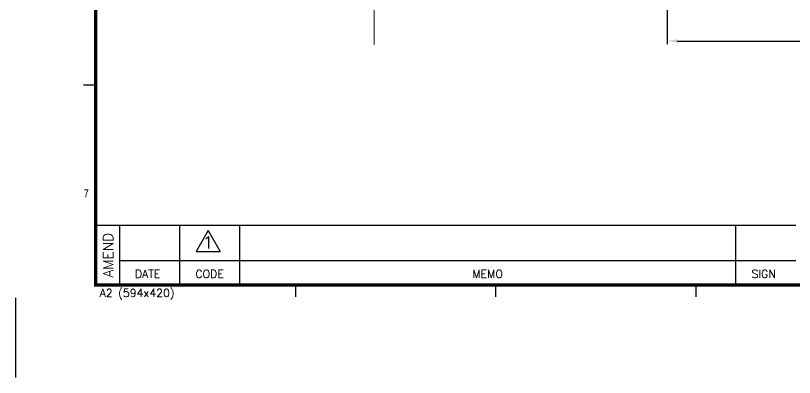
# Model space of a CAD drawing. Header units: millimetres. Extents: x 509 to 2357, y -197 to 647.
# Drawn here: x 1783.6 to 1978.3, y -197.5 to -107 of the extents above; entities that cross this region are included whole.
import ezdxf
from ezdxf.enums import TextEntityAlignment as Align

# ---------------------------------------------------------------- set-up
doc = ezdxf.new("R2010")
doc.units = ezdxf.units.MM
doc.header["$PDMODE"] = 3
doc.header["$PDSIZE"] = 0.7
doc.linetypes.add('CENTER', pattern=[17.8, 10.75, -2.35, 2.35, -2.35])
doc.linetypes.add('CENTER2', pattern=[28.575, 19.05, -3.175, 3.175, -3.175])
doc.layers.get('0').update_dxf_attribs({"linetype": 'CONTINUOUS'})
doc.layers.get('Defpoints').update_dxf_attribs({"linetype": 'CONTINUOUS'})
doc.layers.add('3', color=112, linetype='CENTER', lineweight=15)
doc.layers.add('Dim', color=1, linetype='CONTINUOUS')
doc.styles.add('OMI-1', font='arial.ttf', dxfattribs={"oblique": 1, "height": 3})
doc.styles.add('SIM', font='simplex')
doc.styles.get("Standard").update_dxf_attribs({"font": 'gulim.ttc', "width": 0.8})
doc.dimstyles.new('1', dxfattribs={"dimtxt": 5, "dimasz": 2.5, "dimexe": 0.8, "dimexo": 0.3, "dimgap": 0.5, "dimtad": 1, "dimtoh": 1, "dimdec": 1, "dimzin": 0, "dimdsep": 46, "dimtxsty": 'OMI-1', "dimcen": 0, "dimclrd": 256, "dimclre": 256, "dimclrt": 256, "dimadec": 0, "dimazin": 0, "dimtfac": 0.8, "dimtdec": 1, "dimtix": 1, "dimtmove": 0, "dimatfit": 3, "dimfxl": 1, "dimtolj": 1, "dimtzin": 0, "dimarcsym": 0})

# ---------------------------------------------------------------- blocks, each defined once
blk = doc.blocks.new('*D4105')
at = {"layer": 'Defpoints', "color": 0}
for p in [(1946.47, -86.5), (2171.47, -86.5), (2171.47, -113.33)]:
    blk.add_point(p, dxfattribs=at)
at = {"layer": 'Dim', "lineweight": -2}
for p, q in [((1946.47, -86.8), (1946.47, -114.13)), ((2171.47, -86.8), (2171.47, -114.13)), ((1948.97, -113.33), (2168.97, -113.33))]:
    blk.add_line(p, q, dxfattribs=at)
at = {"layer": 'Dim'}
for points in [[(1948.97, -112.91), (1948.97, -113.74), (1946.47, -113.33)], [(2168.97, -113.74), (2168.97, -112.91), (2171.47, -113.33)]]:
    blk.add_solid(points, dxfattribs=at)
at = {"layer": 'Dim', "insert": (2058.97, -111.3), "char_height": 3, "attachment_point": 5, "style": 'OMI-1'}
blk.add_mtext('\\A1;225.0', dxfattribs=at)

msp = doc.modelspace()

# ---------------------------------------------------------------- linework, layer by layer
for p, q in [((1803.59, -124.35), (1800.59, -124.35)), ((1803.59, -159.35), (1978.59, -159.35)), ((1809.59, -159.35), (1809.59, -174.35)), ((1824.59, -159.35), (1824.59, -174.35)), ((1839.59, -159.35), (1839.59, -174.35)), ((1963.59, -174.35), (1963.59, -159.35)), ((1831.69, -160.74), (1828.69, -165.99)), ((1831.69, -160.74), (1834.69, -165.99)), ((1828.69, -165.99), (1834.69, -165.99)), ((1978.59, -168.35), (1809.59, -168.35)), ((1853.59, -174.35), (1853.59, -177.35)), ((1903.59, -174.35), (1903.59, -177.35)), ((1953.59, -174.35), (1953.59, -177.35)), ((1783.59, -177.6), (1783.59, -197.48))]:
    msp.add_line(p, q)
at = {"const_width": 0.8}
msp.add_lwpolyline([(2353.59, 205.65), (1803.59, 205.65), (1803.59, -174.35), (2353.59, -174.35)], close=True, dxfattribs=at)
at = {"layer": '3', "linetype": 'CENTER2', "ltscale": 0.5}
msp.add_line((1873.2, -114.22), (1873.2, 87.36), dxfattribs=at)

# ---------------------------------------------------------------- texts
at = {"width": 0.85}
msp.add_text('7', height=2, dxfattribs=at).set_placement((1800.65, -152.43))
at = {"style": 'SIM'}
msp.add_text('AMEND', height=2.5, rotation=90, dxfattribs=at).set_placement((1807.96, -166.9), align=Align.CENTER)
for s, height, p in [('1', 3, (1831.69, -163.74)), ('DATE', 2, (1816.59, -171.57)), ('CODE', 2, (1832.09, -171.57)), ('MEMO', 2, (1901.59, -171.57)), ('SIGN', 2, (1970.59, -171.57))]:
    msp.add_text(s, height=height, dxfattribs=at).set_placement(p, align=Align.MIDDLE)
msp.add_text('A2 (594x420)', height=2, dxfattribs=at).set_placement((1804.59, -177.35))

# ---------------------------------------------------------------- dimensions: what is measured, and where the dimension line sits
at = {"layer": 'Dim'}
dim = msp.add_linear_dim(base=(2171.47, -113.33), p1=(1946.47, -86.5), p2=(2171.47, -86.5), dimstyle='1', dxfattribs=at)
dim.commit()
dim.dimension.update_dxf_attribs({"geometry": '*D4105', "text_midpoint": (2058.97, -111.3)})

doc.saveas('drawing.dxf')
